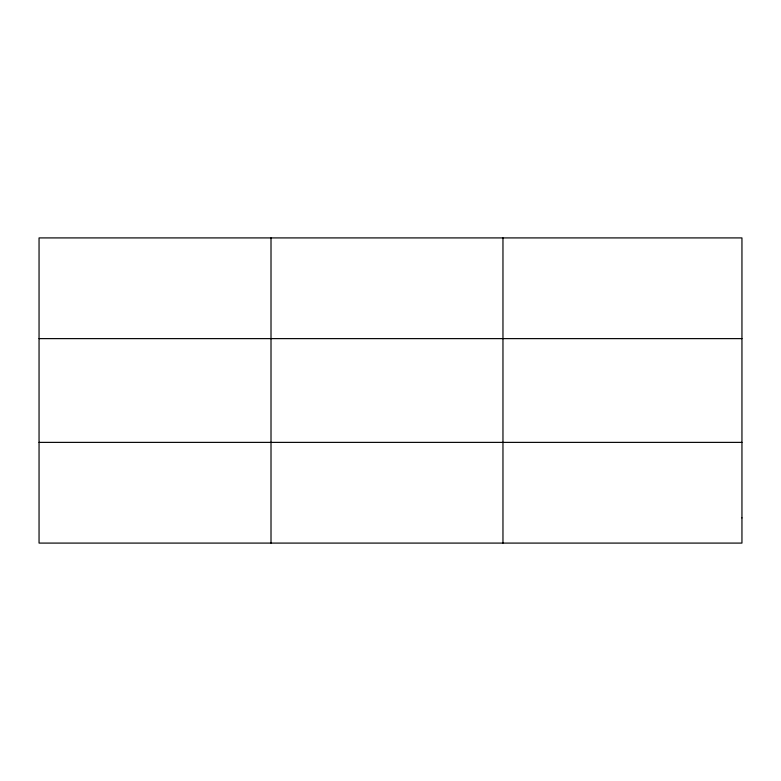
<?xml version="1.0" encoding="UTF-8"?>
<svg xmlns="http://www.w3.org/2000/svg" width="781" height="781" viewBox="0 0 781 781"><rect width="100%" height="100%" fill="white"/><g stroke="black" fill="none" stroke-linecap="round" stroke-linejoin="round"><path stroke-width="1.17" d="M271.007 237.912L271.007 543.088M502.964 237.912L502.964 543.088M39.05 338.622L741.95 338.622M39.05 442.378L741.95 442.378M741.95 517.91L741.95 543.088L39.05 543.088L39.05 237.912L741.95 237.912L741.95 517.91"/></g></svg>
